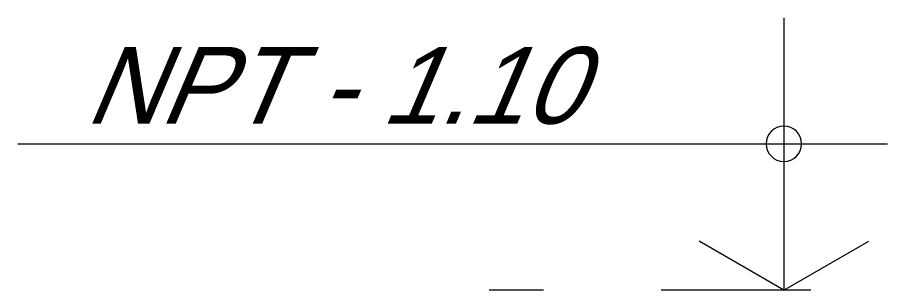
# Model space of a CAD drawing. Header units: millimetres. Extents: x 3779 to 7711, y 1445 to 3132.
# Drawn here: x 3962.6 to 3963.353, y 1451.525 to 1451.756 of the extents above; entities that cross this region are included whole.
import ezdxf

# ---------------------------------------------------------------- set-up
doc = ezdxf.new("R2010")
doc.units = ezdxf.units.MM
doc.linetypes.add('HIDDEN', pattern=[9.525, 6.35, -3.175])
for name, color, linetype, lineweight in [('pluma 1', 1, 'Continuous', 9), ('proyecciones', 32, 'HIDDEN', 9), ('TEXTO', 7, 'Continuous', 9)]:
    doc.layers.add(name, color=color, linetype=linetype, lineweight=lineweight)
doc.styles.add('nombreambiente', font='stylu.ttf', dxfattribs={"oblique": 20})

# ---------------------------------------------------------------- blocks, each defined once
blk = doc.blocks.new('ttryt')
at = {"layer": 'pluma 1'}
for p, q in [((1118.63957, 393.51405), (1118.63957, 393.28286)), ((1119.28945, 393.40712), (1118.55159, 393.40712)), ((1118.63957, 393.28286), (1118.56762, 393.3244)), ((1118.63957, 393.28286), (1118.71153, 393.3244))]:
    blk.add_line(p, q, dxfattribs=at)
at = {"layer": 'pluma 1', "linetype": 'Continuous'}
blk.add_circle((1118.63957, 393.40712), 0.015, dxfattribs=at)

msp = doc.modelspace()

# ---------------------------------------------------------------- linework, layer by layer
at = {"layer": 'proyecciones', "linetype": 'HIDDEN', "ltscale": 0.02}
msp.add_line((3963.4998, 1451.52527), (3962.9998, 1451.52527), dxfattribs=at)

# ---------------------------------------------------------------- block references
at = {"layer": 'pluma 1', "linetype": 'Continuous', "xscale": -1}
msp.add_blockref('ttryt', (5081.88937, 1058.24241), dxfattribs=at)

# ---------------------------------------------------------------- texts
at = {"layer": 'TEXTO', "insert": (3962.65599, 1451.73161), "char_height": 0.065, "width": 0.7908682, "attachment_point": 1, "style": 'nombreambiente'}
msp.add_mtext('{\\Q23;NPT - 1.10}', dxfattribs=at)

doc.saveas('drawing.dxf')
